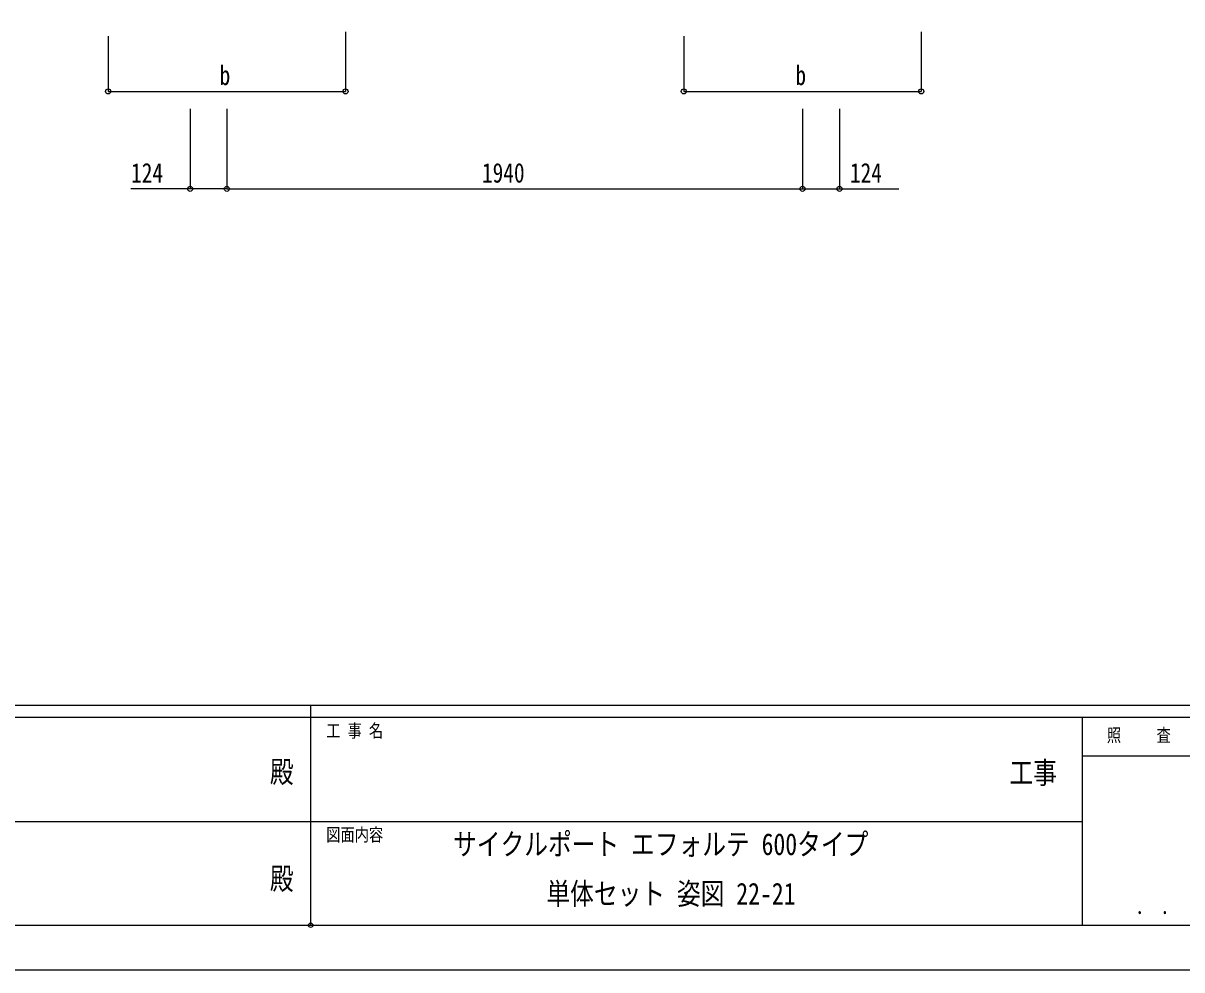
# Model space of a CAD drawing. Units: millimetres, scale not verified. Extents: x -8410 to 8410, y -5940 to 5940.
# Drawn here: x -978 to 2925, y -5940 to -2752 of the extents above; entities that cross this region are included whole.
import ezdxf
from ezdxf.enums import TextEntityAlignment as Align

# ---------------------------------------------------------------- set-up
doc = ezdxf.new("R2010")
doc.units = ezdxf.units.MM
doc.header["$LTSCALE"] = 30
doc.header["$PDMODE"] = 32
doc.header["$PDSIZE"] = 15
for name, color, linetype in [('0-2_USER1', 3, 'Continuous'), ('0-6_YKK_D', 6, 'Continuous'), ('0-7_YKK_ZWAK', 7, 'Continuous')]:
    doc.layers.add(name, color=color, linetype=linetype)
doc.styles.add('ＭＳ ゴシック', font='')
doc.styles.get('ＭＳ ゴシック').set_extended_font_data('MS Gothic')

msp = doc.modelspace()

# ---------------------------------------------------------------- linework, layer by layer
at = {"layer": '0-6_YKK_D'}
for p, q in [((-692.43, -2795.91), (-692.43, -2982.62)), ((107.57, -2781.69), (107.57, -2982.62)), ((1247.57, -2795.91), (1247.57, -2982.62)), ((2047.57, -2781.69), (2047.57, -2982.62)), ((-692.43, -2981.62), (107.57, -2981.62)), ((1247.57, -2981.62), (2047.57, -2981.62)), ((-416.23, -3041), (-416.23, -3310.96)), ((-292.23, -3041), (-292.23, -3310.96)), ((-292.23, -3041), (-292.23, -3310.96)), ((1647.77, -3041), (1647.77, -3310.96)), ((1647.77, -3041), (1647.77, -3310.96)), ((1771.78, -3041), (1771.78, -3310.96)), ((-292.23, -3309.96), (1647.77, -3309.96))]:
    msp.add_line(p, q, dxfattribs=at)
for points in [[(-292.23, -3309.96), (-416.23, -3309.96), (-616.09, -3309.96)], [(1647.77, -3309.96), (1771.78, -3309.96), (1971.64, -3309.96)]]:
    msp.add_lwpolyline(points, dxfattribs=at)
for centre in [(-692.43, -2981.62), (107.57, -2981.62), (1247.57, -2981.62), (2047.57, -2981.62), (-416.23, -3309.96), (-292.23, -3309.96), (-292.23, -3309.96), (1647.77, -3309.96), (1647.77, -3309.96), (1771.78, -3309.96)]:
    msp.add_circle(centre, 8.5, dxfattribs=at)
at = {"layer": '0-7_YKK_ZWAK'}
for p, q in [((7790.04, -5050), (-7809.96, -5050)), ((-9.96, -5050), (-9.96, -5790)), ((-9.96, -5090), (-2609.96, -5090)), ((2590.04, -5090), (-9.96, -5090)), ((3970.04, -5220), (2590.04, -5220)), ((-2594.96, -5440), (-9.96, -5440)), ((-9.96, -5440), (2590.04, -5440)), ((-2609.96, -5790), (-9.96, -5790)), ((-9.96, -5790), (2590.04, -5790)), ((2590.04, -5790), (3970.04, -5790))]:
    msp.add_line(p, q, dxfattribs=at)
msp.add_lwpolyline([(-8410, -5940), (8410, -5940), (8410, 5940), (-8410, 5940)], close=True, dxfattribs=at)
msp.add_lwpolyline([(3970.04, -5090), (2590.04, -5090), (2590.04, -5790)], dxfattribs=at)
msp.add_point((-9.96, -5790), dxfattribs=at)

# ---------------------------------------------------------------- texts
at = {"layer": '0-2_USER1', "style": 'ＭＳ ゴシック', "width": 0.8}
for s, p in [('サイクルポート エフォルテ 600タイプ', (469.84, -5575.49)), ('単体セット 姿図 22-21', (784.51, -5742.15))]:
    msp.add_text(s, height=73.31, dxfattribs=at).set_placement(p, align=Align.BOTTOM_LEFT)
at = {"layer": '0-6_YKK_D', "style": 'ＭＳ ゴシック', "width": 0.8}
for s, p in [('b', (-316.43, -2980.32)), ('b', (1623.57, -2980.32)), ('124', (-614.76, -3308.63)), ('1940', (567.37, -3308.63)), ('124', (1807.11, -3308.63))]:
    msp.add_text(s, height=65.98, dxfattribs=at).set_placement(p, align=Align.BOTTOM_LEFT)
at = {"layer": '0-7_YKK_ZWAK', "style": 'ＭＳ ゴシック', "width": 0.8}
for s, height, p in [('工 事 名', 43.99, (42.54, -5170)), ('照     査', 43.99, (2672.84, -5185)), ('殿', 73.31, (-147.33, -5331.67)), ('工事', 73.31, (2344.67, -5334.93)), ('図面内容', 43.99, (42.54, -5520)), ('殿', 73.31, (-147.33, -5691.67)), ('． ．', 51.83, (2770, -5768.7))]:
    msp.add_text(s, height=height, dxfattribs=at).set_placement(p, align=Align.BOTTOM_LEFT)

doc.saveas('drawing.dxf')
